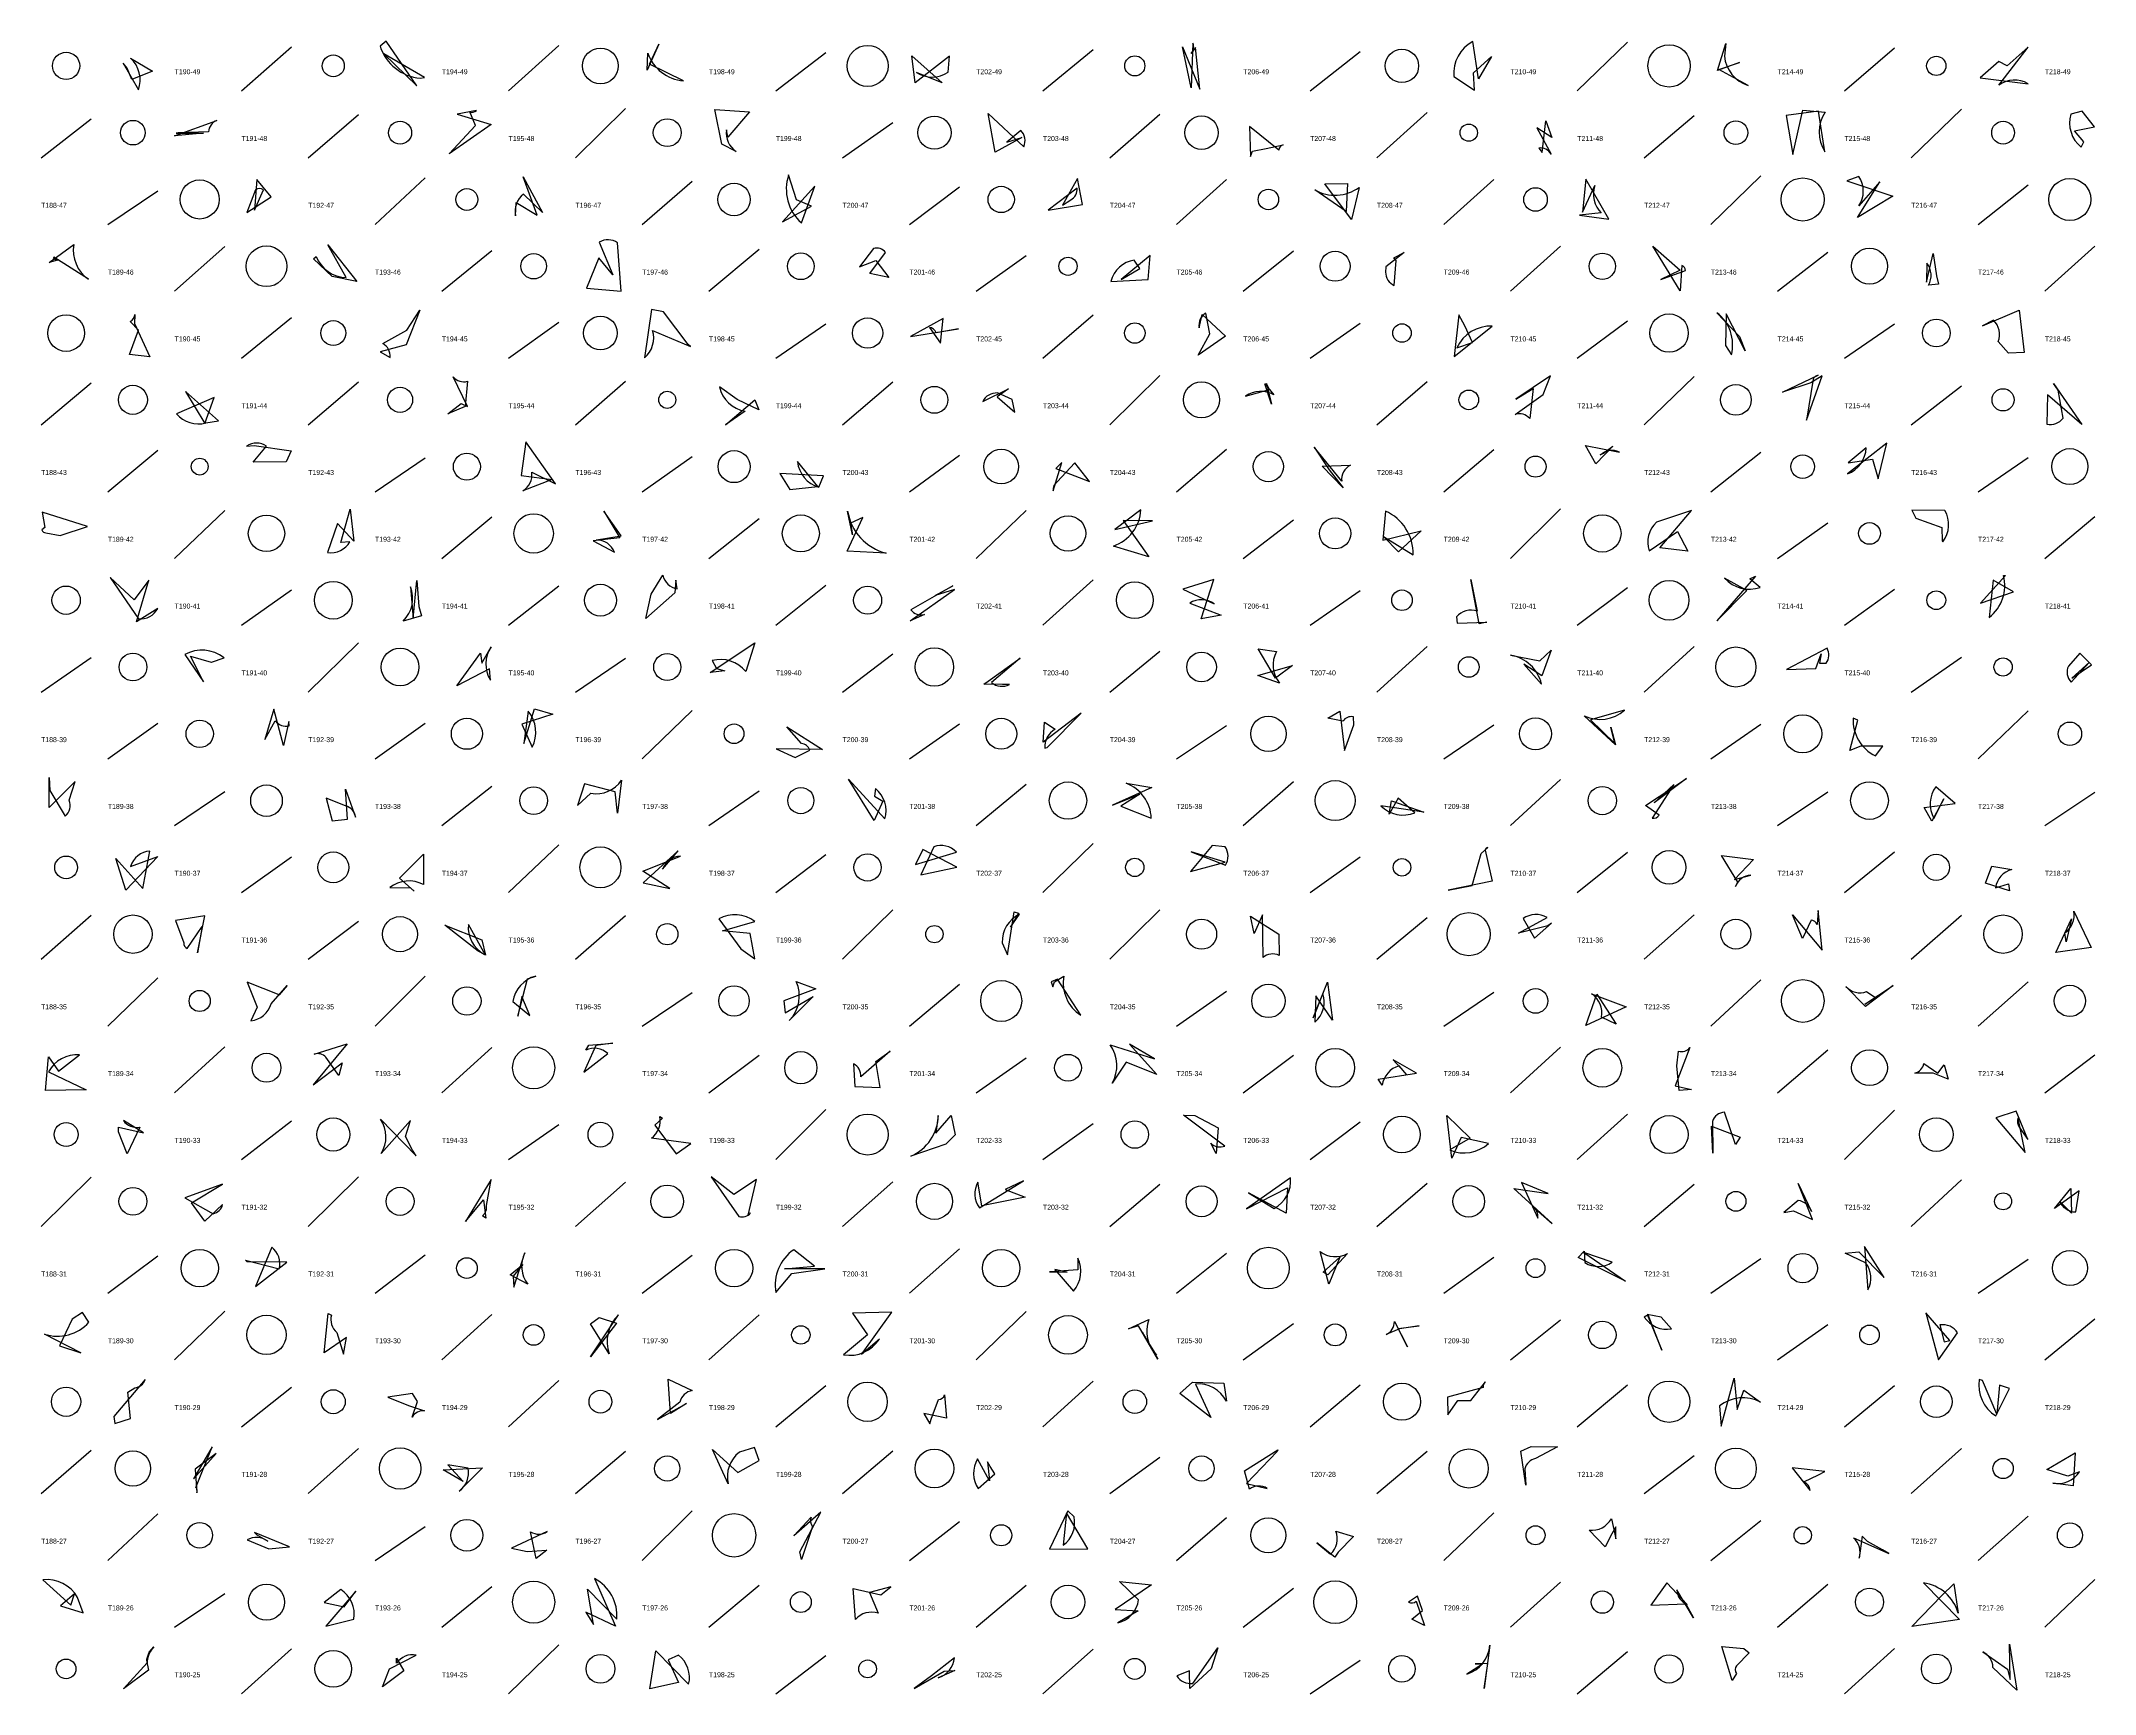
# Model space of a CAD drawing. Header units: millimetres. Extents: x -1 to 9990, y 0 to 15990.
# Drawn here: x 7520 to 8750, y 1000 to 1990 of the extents above; entities that cross this region are included whole.
import ezdxf

# ---------------------------------------------------------------- set-up
doc = ezdxf.new("R2010")
doc.units = ezdxf.units.MM
doc.layers.add('TEXT', color=3, linetype='Continuous')
doc.layers.add('WALL', color=1, linetype='Continuous')

msp = doc.modelspace()

# ---------------------------------------------------------------- linework, layer by layer
for points in [[(7745, 1963), (7726.7, 1989.9), (7723, 1986.8, 0.3), (7747.1, 1967.6), (7749.7, 1968), (7725.2, 1982.2)], [(7889.9, 1988.1), (7883, 1972.4), (7883.3, 1982.7, 0.3), (7904.7, 1966.1), (7884.4, 1976.1), (7889, 1985.8)], [(8041.5, 1981.1), (8059.6, 1964.8), (8044.3, 1971.1, 0.3), (8063.2, 1971.2), (8064.1, 1980.8), (8043.4, 1964.8)], [(8213.9, 1961.1), (8211.3, 1986.1), (8208.7, 1982.4, 0.3), (8209.8, 1988.6), (8208.8, 1961.9), (8203.5, 1986.5)], [(8388.6, 1980.6), (8380.8, 1967.2), (8377.4, 1989.6, 0.3), (8366.1, 1968.6), (8378.4, 1960.5), (8377.9, 1970.8)], [(8523.9, 1972.2), (8529, 1988.5), (8528.1, 1980.9, 0.3), (8542.3, 1963.2), (8524.8, 1972.9), (8537.1, 1977)], [(8692.4, 1977.7), (8681.2, 1967.8), (8710, 1964.3, 0.3), (8692.5, 1963.5), (8710, 1986.2), (8697.4, 1975)], [(7571.5, 1973.6), (7569.2, 1976.6), (7578.3, 1960.6, 0.3), (7573.6, 1979.7), (7586.7, 1971.8), (7574.3, 1966.8)], [(7764.4, 1922.3), (7780.2, 1939.3), (7776.7, 1947.4, 0.3), (7780.7, 1948.3), (7769.2, 1946.1), (7789.6, 1939.8)], [(7944.3, 1947.4), (7931.3, 1932.4), (7930.5, 1936.7, 0.3), (7936.3, 1923.8), (7927.6, 1928.1), (7923.5, 1948.9)], [(8091.3, 1923.4), (8087.1, 1946.5), (8108.6, 1926.6, 0.3), (8106.7, 1936.4), (8098.4, 1929.3), (8107.3, 1932.1)], [(8569, 1922), (8575.1, 1948.4), (8588.4, 1947.3, 0.3), (8588.3, 1923.6), (8584.5, 1947.9), (8565.1, 1945.3)], [(8749.7, 1938.5), (8742.3, 1947.8), (8735.6, 1946.1, 0.3), (8741.7, 1926.3), (8743.4, 1929.5), (8737.8, 1936.1)], [(7617.2, 1934.7), (7600, 1933.2), (7625.3, 1942.3, 0.3), (7620.3, 1935.5), (7602, 1935), (7601, 1934.7)], [(8245.5, 1923.9), (8253.6, 1925.6), (8263.8, 1927.7, 0.3), (8261.2, 1924.6), (8243.7, 1938.6), (8244.2, 1920.8)], [(8424.7, 1932.1), (8415.8, 1937.9), (8424.3, 1922.1, 0.3), (8416.9, 1925.8), (8419, 1923.1), (8421.2, 1942)], [(7649.3, 1906.9), (7647.8, 1888.6), (7653.3, 1900.8, 0.3), (7648.4, 1900.7), (7643.2, 1887.2), (7657.8, 1896.5)], [(7808.7, 1908.6), (7820.2, 1887.2), (7809, 1898.2, 0.3), (7804.2, 1885.1), (7804.5, 1893.2), (7817, 1885.6)], [(7981.3, 1891), (7972.5, 1894.8), (7967.7, 1909.7, 0.3), (7975.3, 1881), (7983.4, 1903), (7964, 1881.6)], [(8140.7, 1907.6), (8131.8, 1891.5), (8136.7, 1894.8, 0.3), (8140.4, 1901.8), (8123.2, 1888.5), (8143.7, 1892)], [(8445.2, 1907.2), (8443.2, 1887.3), (8450.6, 1903.4, 0.3), (8454.4, 1886.9), (8441.4, 1885.5), (8458.9, 1883.2)], [(8607.8, 1884.1), (8621.1, 1905.6), (8608.7, 1891.1, 0.3), (8608.6, 1908.8), (8601.5, 1906.2), (8628.9, 1896.9)], [(8302.4, 1904.6), (8301.6, 1887.7), (8282.8, 1900.8, 0.3), (8309.3, 1902.2), (8304.7, 1883), (8288.8, 1904.4)], [(7846.6, 1841.8), (7867.4, 1840.1), (7865.3, 1869, 0.3), (7854.2, 1869.4), (7862.5, 1849.8), (7854, 1860)], [(7529.8, 1858.6), (7524.9, 1857.3), (7539.6, 1868.1, 0.3), (7548.5, 1847.3), (7527.7, 1860.5), (7527.2, 1859.7)], [(7694.4, 1848.9), (7683.1, 1859.4), (7684.7, 1860.9, 0.3), (7702.8, 1848.2), (7691.7, 1867.8), (7709.1, 1845.9)], [(8027.7, 1848.2), (8016.3, 1850.6), (8025.7, 1863.3, 0.3), (8018.5, 1865.7), (8010.2, 1854.7), (8020, 1858.4)], [(8166.9, 1847.1), (8178.1, 1853.7), (8174.7, 1858.7, 0.3), (8160.7, 1845.9), (8183.1, 1847.1), (8184.3, 1861.5)], [(8336.4, 1863.3), (8325.4, 1854.7), (8325.2, 1851.5, 0.3), (8330.4, 1843.5), (8331.5, 1858.5), (8330.2, 1860.1)], [(8501.6, 1852.7), (8490, 1847), (8504.9, 1852.5, 0.3), (8502.6, 1855.4), (8501.7, 1840.3), (8485.3, 1867)], [(8655.1, 1849.2), (8656.3, 1844.2), (8650.4, 1843.6, 0.3), (8649.3, 1856.9), (8649.2, 1845.4), (8653.2, 1862.6)], [(7572.9, 1802.1), (7578.3, 1816.7), (7573.3, 1822, 0.3), (7576.2, 1826.1), (7576, 1820.8), (7585.1, 1800.8)], [(7738.7, 1808), (7723, 1803.8), (7729, 1800.4, 0.3), (7724.6, 1808.7), (7739.1, 1816.7), (7746.9, 1828.7)], [(7892.7, 1827.8), (7885.5, 1829.1), (7881.4, 1800.2, 0.3), (7886.2, 1816.6), (7908.9, 1807), (7907.5, 1808.1)], [(8040.7, 1813), (8069.4, 1817.6), (8056, 1815.1, 0.3), (8052, 1818.4), (8058.6, 1809), (8060.2, 1823.8)], [(8213, 1801.7), (8219.9, 1814.6), (8217.6, 1827, 0.3), (8213.5, 1818.2), (8215.3, 1826.1), (8229.4, 1813.1)], [(8369.1, 1826), (8366.3, 1800.9), (8389.1, 1819.2, 0.3), (8367.9, 1806.1), (8377.3, 1809.3), (8372.7, 1819.3)], [(8529.1, 1826.6), (8528.8, 1807.6), (8532.3, 1802, 0.3), (8523.6, 1827.2), (8537.1, 1812.9), (8540.5, 1804.4)], [(8707.7, 1803.3), (8698.2, 1802.9), (8692.1, 1809.9, 0.3), (8689.3, 1822.7), (8682.7, 1819.3), (8704.7, 1828.7)], [(7771.5, 1772.9), (7775.4, 1771), (7766.8, 1788.8, 0.3), (7775.4, 1786.1), (7774, 1771.1), (7763.5, 1766.6)], [(8256.9, 1772.5), (8252.9, 1784.6), (8258.3, 1778, 0.3), (8241.4, 1777.1), (8255.6, 1781.2), (8253.8, 1784.8)], [(8403.1, 1775.4), (8413.6, 1781.8), (8411.5, 1763.8, 0.3), (8402.8, 1766.3), (8419.6, 1778.1), (8423.9, 1789.3)], [(8579.8, 1785.2), (8562.8, 1779.5), (8584.2, 1789.7, 0.3), (8581.3, 1787.3), (8577.2, 1762.8), (8586.7, 1789.3)], [(8742.1, 1760.2), (8721.6, 1777.9), (8721.3, 1760.5, 0.3), (8730.9, 1764), (8728, 1780.7), (8725.2, 1784.7)], [(7618, 1760.9), (7623.6, 1776.4), (7601.2, 1766.7, 0.3), (7618.6, 1761.2), (7626.3, 1762.4), (7606.5, 1779.9)], [(7949.8, 1769.1), (7936.8, 1775.2), (7926.2, 1782.7, 0.3), (7941.6, 1768.2), (7929.8, 1760.1), (7947.4, 1775)], [(8103.2, 1767.7), (8101.5, 1775.3), (8092.7, 1779.1, 0.3), (8083.9, 1774), (8099.3, 1781.6), (8092.5, 1776.7)], [(7666.7, 1737.8), (7647, 1737.6), (7655.1, 1747.3, 0.3), (7643.1, 1747.3), (7647.7, 1747.6), (7669.8, 1744.5)], [(7807.6, 1729.7), (7826.1, 1727.3), (7808.5, 1720.6, 0.3), (7813.9, 1731.6), (7828.1, 1724.6), (7810.3, 1749.9)], [(8299.7, 1722.3), (8287.3, 1735.2), (8304.1, 1735.8, 0.3), (8298.9, 1726.3), (8282.4, 1746.7), (8291.5, 1733)], [(8451.1, 1736.7), (8444.9, 1747.7), (8465.2, 1743.7, 0.3), (8453.8, 1742), (8455.6, 1743), (8461.3, 1747.3)], [(8620.1, 1727.7), (8625.4, 1749), (8601.8, 1730.6, 0.3), (8613, 1746.3), (8602.2, 1737.2), (8616.7, 1739.5)], [(7968.4, 1721.4), (7985.2, 1723.1), (7973, 1738, 0.3), (7985.7, 1722.7), (7988.6, 1729.4), (7962.4, 1730.8)], [(8147.9, 1726.1), (8139, 1737.3), (8128.6, 1725.9, 0.3), (8126.2, 1720.6), (8131.3, 1737.5), (8127.7, 1733.9)], [(7520.7, 1707.7), (7522.3, 1698.6), (7520.5, 1697.1, 0.3), (7522.9, 1695.3), (7531.4, 1693.7), (7547.9, 1699.1)], [(7707.4, 1690.4), (7697.6, 1701), (7691.6, 1683.6, 0.3), (7705, 1689.9), (7699.6, 1689.5), (7705.1, 1709.6)], [(7866.6, 1692.3), (7850.7, 1690.5), (7863.4, 1683.7, 0.3), (7852.6, 1691.2), (7867.4, 1693.5), (7857, 1708.4)], [(8004.8, 1701.2), (8006, 1694.2), (8003, 1708.4, 0.3), (8026.1, 1683.2), (8002.8, 1684.3), (8012.1, 1704.6)], [(8168.1, 1702.8), (8183.5, 1680.9), (8162.2, 1687.4, 0.3), (8178.7, 1709.1), (8163, 1697.4), (8185.7, 1702.5)], [(8333, 1684), (8324, 1693.2), (8341.8, 1682.2, 0.3), (8325.1, 1708.4), (8323.5, 1690.9), (8346.6, 1696.5)], [(8489.5, 1686.4), (8508.4, 1708.8), (8487.4, 1701.7, 0.3), (8483.1, 1684.6), (8500.1, 1696.1), (8506.3, 1684.4)], [(8658.3, 1698.6), (8658.5, 1690.5), (8658.9, 1690, 0.3), (8660.2, 1708.8), (8640.3, 1708.9), (8642.8, 1704.2)], [(7575.7, 1655.2), (7561.4, 1668.7), (7578.3, 1643.8, 0.3), (7589.9, 1650.1), (7577.2, 1642.1), (7584.6, 1667)], [(7746.2, 1651.3), (7747.8, 1645.7), (7736.8, 1642.5, 0.3), (7741.3, 1663.1), (7742.9, 1644), (7745, 1666.8)], [(7882.2, 1644), (7885.4, 1658.6), (7892.3, 1669.9, 0.3), (7900.9, 1661.9), (7900.1, 1667.1), (7899.5, 1659.4)], [(8055.5, 1657.9), (8066.1, 1663.7), (8040.9, 1649.3, 0.3), (8049.1, 1646.4), (8040.5, 1642.7), (8067.1, 1661.5)], [(8222.3, 1667.4), (8203.8, 1661.6), (8222.6, 1652.9, 0.3), (8207.9, 1653.2), (8226.7, 1646), (8214.7, 1643.8)], [(8381.2, 1640.8), (8376.2, 1667.4), (8380.1, 1648.5, 0.3), (8367.6, 1645), (8368, 1641.3), (8385.9, 1641.8)], [(8523.5, 1642.7), (8541.5, 1660.8), (8528.1, 1668.2, 0.3), (8549.6, 1662.7), (8543.3, 1667.9), (8546.8, 1669.4)], [(8701.3, 1660.1), (8689, 1667), (8686.7, 1644.7, 0.3), (8695.2, 1669.7), (8696.5, 1669.7), (8681.4, 1653.3)], [(7621.8, 1617.8), (7622.1, 1617.9), (7629.6, 1620.5, 0.3), (7606, 1622.4), (7617.2, 1606.2), (7609.4, 1621.5)], [(7783.2, 1623.3), (7784, 1617.2), (7789.5, 1627, 0.3), (7789.1, 1607.2), (7788.6, 1613.9), (7769, 1603.7)], [(7920.7, 1611.8), (7947.5, 1629.4), (7942.1, 1612.3, 0.3), (7921.9, 1618.8), (7924.5, 1614.2), (7929.4, 1612.8)], [(8259.2, 1608.3), (8248.9, 1625.9), (8259.8, 1624.3, 0.3), (8261.7, 1605.4), (8248.7, 1609.9), (8269.4, 1615.9)], [(8418.8, 1609.7), (8407.9, 1616.7), (8418.6, 1604.8, 0.3), (8400.1, 1622), (8417.6, 1618.7), (8424.4, 1625)], [(8586.1, 1622.8), (8585, 1617.3), (8589.1, 1617.3, 0.3), (8589.6, 1626.2), (8565.3, 1613.5), (8582.9, 1614.1)], [(8087.1, 1606.6), (8106.3, 1620.3), (8089.2, 1605.7, 0.3), (8099.9, 1604.5), (8095.7, 1604.6), (8084.5, 1604.7)], [(8747.9, 1616.3), (8740.9, 1623.3), (8734.1, 1615.5, 0.3), (8735.7, 1606), (8746.8, 1617.8), (8736.1, 1608.4)], [(7659.3, 1589.7), (7654, 1571.5), (7660.2, 1582.8, 0.3), (7668.6, 1579.8), (7668.4, 1582.3), (7665.2, 1568)], [(7826.4, 1586.8), (7808, 1580.7), (7814.1, 1567, 0.3), (7811.8, 1588.5), (7809.1, 1569.1), (7815.5, 1589.9)], [(8120.2, 1570), (8121, 1582), (8127.3, 1577.7, 0.3), (8121.2, 1566.3), (8122.5, 1566.7), (8142.8, 1587.3)], [(8300.6, 1564.9), (8306.1, 1580.3), (8305.9, 1585.2, 0.3), (8299.6, 1582.5), (8290.7, 1584.4), (8297.7, 1588.6)], [(8460.1, 1578.9), (8462.8, 1568.4), (8444.2, 1585.8, 0.3), (8468.3, 1589.1), (8448, 1583.4), (8462.5, 1569.2)], [(7960.2, 1565.9), (7971.6, 1560.8), (7980.4, 1565.2, 0.3), (7975.3, 1569.1), (7966.7, 1579.1), (7987.9, 1565.6)], [(8603.3, 1564.9), (8608, 1583.1), (8605.2, 1584.4, 0.3), (8618.5, 1561.8), (8623, 1567.6), (8609.8, 1567.5)], [(7524.9, 1548.9), (7525.2, 1541), (7534.5, 1525.7, 0.3), (7536.9, 1535.2), (7540.5, 1546.5), (7524.9, 1530.9)], [(7703.6, 1523.9), (7702.3, 1541.8), (7708.4, 1525.1, 0.3), (7702.4, 1531.8), (7690.8, 1536.4), (7694.3, 1522.8)], [(7845.4, 1545.1), (7841.3, 1532.1), (7849.3, 1539.4, 0.3), (7867.6, 1547.2), (7865.2, 1527.5), (7863.8, 1540.3)], [(8019, 1523.1), (8003.6, 1547.9), (8025.4, 1524, 0.3), (8019.7, 1542.3), (8019.1, 1537.7), (8024.2, 1534.7)], [(8178.1, 1538.9), (8166.7, 1531.7), (8184.9, 1524.5, 0.3), (8169.8, 1545.4), (8185.3, 1542.8), (8161.6, 1532.2)], [(8486.1, 1533.6), (8497.9, 1544.6), (8484.9, 1524.5, 0.3), (8489.1, 1526.3), (8480.9, 1532), (8505.4, 1548.2)], [(8647.8, 1530.8), (8666.3, 1533.2), (8654.8, 1543.3, 0.3), (8653.6, 1524.3), (8659.6, 1536), (8652.3, 1522.7)], [(8328.7, 1534.8), (8348.1, 1528.1), (8322.4, 1531.8, 0.3), (8342.8, 1527.7), (8332.7, 1536.4), (8327.4, 1526.8)], [(7564.7, 1500.4), (7580.9, 1482.3), (7585.2, 1504.8, 0.3), (7573.6, 1495.6), (7589.9, 1501.6), (7570.8, 1481.3)], [(7734.7, 1488.6), (7749, 1502.9), (7749, 1484.7, 0.3), (7728.9, 1482.9), (7741.2, 1482.8), (7743.5, 1480.8)], [(7896.5, 1482.4), (7880.3, 1492.7), (7902.9, 1501.8, 0.3), (7892.2, 1493.9), (7901.6, 1504.9), (7880.6, 1485.7)], [(8048.1, 1505.8), (8043.6, 1496.8), (8068.2, 1504.1, 0.3), (8054.6, 1507.4), (8046.9, 1490.6), (8068.5, 1495.2)], [(8229.2, 1498.1), (8208.8, 1504.4), (8229.3, 1496.3, 0.3), (8229.1, 1507.4), (8221.3, 1508.1), (8208.4, 1492.5)], [(8377, 1484.1), (8382.4, 1503.3), (8386.4, 1507, 0.3), (8384.8, 1505.4), (8389.1, 1486.7), (8362.6, 1481.4)], [(8545.5, 1499.7), (8534.1, 1487.7), (8543.9, 1490.4, 0.3), (8534.7, 1483.5), (8536.1, 1486.2), (8526.3, 1502.1)], [(8684.4, 1485.5), (8688.3, 1495.7), (8700.3, 1493.7, 0.3), (8690.4, 1482.8), (8698.3, 1485.2), (8698.8, 1480.9)], [(7618, 1466), (7600.6, 1463.2), (7605.4, 1449.8, 0.3), (7607.5, 1446.5), (7616.5, 1459.5), (7613.6, 1443.8)], [(7944.7, 1455.5), (7928, 1457), (7947.5, 1462.5, 0.3), (7925.9, 1464.2), (7939.1, 1446.2), (7947.5, 1440.3)], [(8105.3, 1467.5), (8100.6, 1459.2), (8105.9, 1466.9, 0.3), (8095.6, 1449.9), (8098.8, 1442.6), (8102.8, 1468.4)], [(8244.2, 1465.7), (8261.3, 1455), (8261.4, 1442.3, 0.3), (8251.8, 1441), (8251.5, 1466.5), (8246.4, 1455.5)], [(8422.4, 1460), (8404.8, 1455.7), (8421.9, 1464.9, 0.3), (8407.6, 1464.3), (8414.3, 1452.6), (8424.5, 1461.5)], [(8586.7, 1445.4), (8584.3, 1469.1), (8583.6, 1460.8, 0.3), (8580, 1463.4), (8574.9, 1452.5), (8568.9, 1466.6)], [(8736, 1464.1), (8732.8, 1450.4), (8732, 1455.8, 0.3), (8737.4, 1468.8), (8747.7, 1447.1), (8726.5, 1444.1)], [(7784, 1451.6), (7786.2, 1442.4), (7775.9, 1460.8, 0.3), (7785.5, 1442.9), (7781.8, 1444.9), (7761.8, 1460.4)], [(7805.6, 1405.8), (7811.3, 1428.2), (7816.2, 1429.9, 0.3), (7802.6, 1414.6), (7812.8, 1406.2), (7807.9, 1417.7)], [(8126, 1423.4), (8126.9, 1426.5), (8132.5, 1429.9, 0.3), (8142.6, 1406.4), (8128.7, 1428.1), (8124.9, 1426.5)], [(7643.4, 1426.2), (7649.5, 1411.3), (7645.7, 1403.1, 0.3), (7657.8, 1413.3), (7667.3, 1424.2), (7662.6, 1418.7)], [(7965.6, 1407.8), (7982.3, 1417.6), (7968.1, 1403.3, 0.3), (7972.3, 1426.7), (7984, 1422.2), (7964.9, 1415.1)], [(8293.4, 1403.4), (8283.4, 1418), (8282.9, 1402.3, 0.3), (8287.7, 1419.5), (8281.9, 1404.9), (8290.5, 1426.3)], [(8451.8, 1419), (8463.3, 1401.1), (8454.5, 1405.2, 0.3), (8448.6, 1419.3), (8469.3, 1411.4), (8445.2, 1400.3)], [(8629.1, 1424.2), (8612.7, 1411.6), (8600.9, 1423.6, 0.3), (8613.3, 1420.6), (8618.8, 1416.9), (8612.2, 1413)], [(7524.4, 1381.5), (7530.4, 1372.9), (7543.1, 1382.8, 0.3), (7524.5, 1372.5), (7547.1, 1361.8), (7522.7, 1361.3)], [(7700.4, 1377.9), (7698.4, 1370.3), (7690.6, 1381.3, 0.3), (7683.5, 1383.1), (7703.3, 1389.3), (7683, 1364.8)], [(7852.3, 1388.4), (7845.1, 1372.3), (7859.4, 1383.5, 0.3), (7846.2, 1385.6), (7848.1, 1388.6), (7862.4, 1389.8)], [(8020, 1378.8), (8028.5, 1385), (8010.9, 1369.6, 0.3), (8006.6, 1377.4), (8007.4, 1363.8), (8022.6, 1363.2)], [(8188.2, 1371), (8169.9, 1378.3), (8161.4, 1365.8, 0.3), (8160.2, 1388.7), (8186.8, 1380.4), (8171.8, 1389.2)], [(8329.8, 1379.8), (8337.9, 1370.8), (8333.4, 1376.1, 0.3), (8323.1, 1364.5), (8320.8, 1368.1), (8343.8, 1371.8)], [(8501, 1361.3), (8499.7, 1376.2), (8500.6, 1384.9, 0.3), (8507.4, 1387.1), (8498.7, 1364.1), (8508.4, 1362)], [(8662.1, 1368.1), (8653.1, 1371.7), (8642.1, 1371.8, 0.3), (8647.5, 1377.6), (8655.9, 1371.8), (8659.8, 1376.8)], [(7566.4, 1339.5), (7581.4, 1336.1), (7569.3, 1343.4, 0.3), (7579.1, 1339.5), (7571.6, 1323.4), (7566.3, 1336.7)], [(7738.3, 1333.8), (7741.3, 1343.4), (7723.6, 1323.6, 0.3), (7723.3, 1344.2), (7744.6, 1322.3), (7742.4, 1325.7)], [(7900.4, 1323.5), (7909.2, 1329.6), (7885.6, 1332.9, 0.3), (7890.5, 1345.8), (7892.1, 1344.9), (7887.5, 1340.7)], [(8067.4, 1334.9), (8061.8, 1329.3), (8040.8, 1322.1, 0.3), (8057.3, 1346.5), (8055.9, 1335.8), (8065, 1346.5)], [(8224.9, 1339.1), (8223.7, 1323.6), (8220.5, 1329.9, 0.3), (8229, 1328.1), (8204.2, 1346.6), (8211, 1346.5)], [(8361.8, 1346.4), (8375.9, 1332.9), (8363.7, 1325.8, 0.3), (8386.8, 1329.7), (8370.5, 1333.2), (8364.9, 1320.8)], [(8537.6, 1333.4), (8534.7, 1329.1), (8528.1, 1348.4, 0.3), (8520.9, 1342.9), (8521.2, 1323.9), (8520.3, 1340)], [(8690.7, 1345.1), (8708.2, 1324.3), (8704.1, 1344.9, 0.3), (8704.7, 1339.5), (8709.9, 1332.1), (8702.8, 1349)], [(7628.7, 1305.2), (7606.1, 1297.1), (7623.1, 1287.6, 0.3), (7628.7, 1293.1), (7618, 1283.1), (7610.1, 1294.2)], [(7785, 1295.9), (7786.3, 1285), (7784.3, 1286.3, 0.3), (7786.7, 1292.6), (7789.5, 1308.1), (7774.1, 1283)], [(7934.8, 1299.1), (7921.3, 1309.6), (7937.8, 1286, 0.3), (7944.9, 1288.1), (7943.4, 1286.8), (7948.4, 1308)], [(8109.3, 1297.4), (8083.3, 1292.4), (8081, 1306.5, 0.3), (8082, 1291.1), (8108.3, 1307.2), (8097.4, 1302.1)], [(8265.7, 1287.9), (8243, 1300.1), (8258.5, 1290.7, 0.3), (8268.3, 1309), (8241.8, 1290.5), (8266.4, 1303.1)], [(8422.5, 1299.6), (8406.6, 1306.2), (8416.3, 1285, 0.3), (8413.3, 1292), (8424.9, 1281.7), (8402, 1302.6)], [(8580.8, 1284.1), (8572.2, 1305.7), (8580.2, 1288.9, 0.3), (8572.3, 1295.5), (8563.7, 1288.3), (8569.5, 1289.3)], [(8735.6, 1302.7), (8736, 1287.9), (8728.7, 1295.1, 0.3), (8738.6, 1288.7), (8740.6, 1301.2), (8725.8, 1290.7)], [(7643.4, 1258.7), (7642.5, 1259.7), (7662.6, 1254.5, 0.3), (7658.1, 1267.5), (7648.4, 1244), (7667.1, 1258.5)], [(8623.7, 1249.3), (8612.1, 1268), (8614.1, 1242.1, 0.3), (8612.7, 1258.1), (8600.5, 1263.9), (8608.6, 1264.7)], [(7802.7, 1250.1), (7803.1, 1243.5), (7809.8, 1264.1, 0.3), (7811.5, 1245.4), (7801, 1250.9), (7808.5, 1257.2)], [(7965.2, 1254.6), (7983.2, 1256.1), (7970.8, 1266, 0.3), (7960.1, 1240.4), (7969.6, 1251.8), (7989.3, 1254.6)], [(8134.6, 1252.5), (8127.1, 1254.1), (8138.3, 1241.3, 0.3), (8140.8, 1261), (8140.9, 1254), (8124, 1252.8)], [(8297.7, 1261.5), (8291.3, 1245.4), (8286, 1264.9, 0.3), (8302.3, 1263.8), (8290.7, 1251), (8287.8, 1252.6)], [(8440.5, 1261.3), (8444.2, 1265.2), (8444.6, 1258.3, 0.3), (8460.8, 1258.5), (8443.9, 1264.4), (8468.9, 1247.2)], [(7531.1, 1208.4), (7543.8, 1204.2), (7522, 1215.5, 0.3), (7548.6, 1222.6), (7544.8, 1228.5), (7538.6, 1224.4)], [(7689.5, 1204.3), (7691.9, 1227.8), (7693.9, 1226.8, 0.3), (7697.1, 1216.5), (7701.2, 1203.4), (7702.9, 1213.4)], [(7864.6, 1222), (7849.1, 1201.9), (7865.8, 1227, 0.3), (7860.3, 1203.6), (7849, 1221.6), (7854.3, 1225.4)], [(8006, 1228.1), (8015, 1215), (8000.6, 1203.1, 0.3), (8022.1, 1212.5), (8011.3, 1203.3), (8029.4, 1228.7)], [(8177.2, 1220.4), (8171.3, 1218.6), (8183.5, 1224.2, 0.3), (8188.1, 1202.8), (8179.4, 1216.7), (8188.7, 1200.5)], [(8345.3, 1220.4), (8333.5, 1218.6), (8325.5, 1215.2, 0.3), (8330.5, 1223.1), (8338.4, 1207.9), (8332.8, 1218.9)], [(8490.6, 1205.8), (8482.5, 1227.1), (8480.1, 1225.7, 0.3), (8496.5, 1218.6), (8490.3, 1225.7), (8481.9, 1227.2)], [(8648.7, 1228.3), (8656.4, 1200.1), (8667.8, 1216.2, 0.3), (8657.2, 1221), (8659.8, 1210.8), (8663.2, 1211.7)], [(7573.5, 1164.9), (7572, 1180.7), (7576.1, 1183.3, 0.3), (7582.3, 1188.3), (7563.5, 1166.1), (7564.1, 1161.9)], [(7896.9, 1167.9), (7895.6, 1188.5), (7910, 1181.7, 0.3), (7902.5, 1174.7), (7889.2, 1164.4), (7906.5, 1174)], [(8209.5, 1186.8), (8228.3, 1186.1), (8229.9, 1175.4, 0.3), (8211.3, 1185.6), (8220.6, 1165.6), (8201.9, 1179.9)], [(8368.5, 1175.7), (8376.3, 1175.8), (8385.1, 1186.9, 0.3), (8383.6, 1183.6), (8362.2, 1177.8), (8362.4, 1167.1)], [(8535.7, 1170.3), (8539.8, 1182), (8549.8, 1174.8, 0.3), (8525.2, 1172.5), (8526.1, 1160.4), (8534, 1189.1)], [(8691.2, 1167.5), (8682.7, 1187.7), (8680.7, 1188.3, 0.3), (8690.6, 1166.5), (8698.9, 1182.9), (8692.9, 1184.9)], [(7727.6, 1177.8), (7740.1, 1172.8), (7749.7, 1169.6, 0.3), (7742.2, 1165.7), (7745.4, 1175.2), (7742.4, 1179.9)], [(8052.2, 1161.8), (8053, 1164.6), (8057.5, 1176.3, 0.3), (8061.1, 1179.1), (8062.3, 1165.2), (8048.7, 1168)], [(7624.8, 1143.9), (7612.2, 1134.7), (7613.2, 1120.4, 0.3), (7612.7, 1123.7), (7622.4, 1147.9), (7611.2, 1128.9)], [(7950, 1139.7), (7947.2, 1147.6), (7938.2, 1144.7, 0.3), (7931.5, 1125.8), (7922.1, 1146.3), (7937.2, 1132.6)], [(8260.3, 1145.1), (8241.8, 1126), (8254.3, 1123.1, 0.3), (8243.7, 1122.7), (8240.7, 1133.6), (8260.7, 1146.2)], [(8412.3, 1148.1), (8428.2, 1147.9), (8415, 1140.9, 0.3), (8408.6, 1134.8), (8409.2, 1125.1), (8406.2, 1145.4)], [(8738.2, 1144.3), (8737, 1124.7), (8724.7, 1126.2, 0.3), (8740.8, 1133), (8733.7, 1130.5), (8721.2, 1134.4)], [(7760.9, 1134.3), (7784.4, 1135.4), (7770.4, 1121.5, 0.3), (7775.7, 1135.2), (7763.6, 1137.1), (7772.8, 1127.2)], [(8086.7, 1138.9), (8088, 1127.7), (8080.9, 1140.7, 0.3), (8081.3, 1123), (8091.1, 1131.9), (8088.4, 1136.2)], [(8568.6, 1135.4), (8579.2, 1122), (8579.4, 1122, 0.3), (8575.6, 1127), (8584.5, 1131.3), (8588.3, 1133.3)], [(7986.9, 1108.8), (7970.9, 1094.6), (7981.2, 1105.9, 0.3), (7981.9, 1100.3), (7975.4, 1080.6), (7974.5, 1085.1)], [(8146.8, 1086.8), (8134.2, 1108.4), (8132.2, 1089.1, 0.3), (8138.6, 1106.1), (8134.9, 1109.6), (8124, 1086.7)], [(7647.8, 1096.6), (7649.2, 1095.2), (7655.8, 1091.4, 0.3), (7643.4, 1092.2), (7656.3, 1086.9), (7668.8, 1088)], [(7822.9, 1086.1), (7816.4, 1081.2), (7813.2, 1097.1, 0.3), (7823.1, 1097.2), (7801.7, 1087.2), (7811.2, 1085.3)], [(8294.9, 1082), (8284, 1090.5), (8292.3, 1083.6, 0.3), (8295.4, 1097.5), (8306, 1094.2), (8296.8, 1084.9)], [(8460.7, 1095.8), (8456.7, 1088.1), (8447.2, 1098.1, 0.3), (8460.4, 1104.9), (8463, 1092.8), (8463, 1100)], [(8613.9, 1091.3), (8610.6, 1094.5), (8608.8, 1081.3, 0.3), (8605.4, 1093.4), (8626.6, 1084), (8622.8, 1086.3)], [(7531.7, 1052.8), (7545.2, 1048.6), (7541.9, 1057.8, 0.3), (7521.1, 1068.3), (7537.8, 1053.1), (7540, 1059.9)], [(7708.5, 1061.5), (7690.5, 1040.6), (7707.3, 1044.7, 0.3), (7699.5, 1062.5), (7689.6, 1054.8), (7701.6, 1052.2)], [(7850.9, 1041.5), (7847.3, 1062.7), (7864.8, 1044.8, 0.3), (7851.5, 1069.1), (7864.1, 1040.6), (7846.2, 1048.9)], [(8028.9, 1064.1), (8016.2, 1060.7), (8021.3, 1048.3, 0.3), (8007.7, 1044.6), (8006.3, 1063.2), (8023, 1059.4)], [(8163.2, 1050.5), (8177, 1049.7), (8164.9, 1042.5, 0.3), (8177.3, 1056.3), (8165.8, 1067.3), (8185.1, 1065.4)], [(8347.3, 1049.9), (8344.4, 1058.5), (8339, 1054.9, 0.3), (8343.6, 1055.5), (8348.5, 1040.9), (8340.9, 1044.7)], [(8505.1, 1054), (8509.6, 1045.5), (8499.6, 1062.3, 0.3), (8505.9, 1053.6), (8493.6, 1066.5), (8484, 1053.2)], [(8658.3, 1058.9), (8665.6, 1065.9), (8668.1, 1048.3, 0.3), (8647.3, 1066.5), (8668.8, 1044.6), (8640.3, 1040.4)], [(7583.3, 1020.8), (7584.8, 1025), (7587.6, 1028.2, 0.3), (7584.4, 1014.3), (7569.4, 1003.1), (7583.5, 1018.6)], [(7724.4, 1004.3), (7728.6, 1015.1), (7744.7, 1023.3, 0.3), (7732.9, 1018.4), (7732.9, 1021.5), (7737.3, 1013.8)], [(7884.6, 1003.1), (7888.2, 1025.8), (7907.8, 1005.8, 0.3), (7901.7, 1023.3), (7895.5, 1020.5), (7901.8, 1006.8)], [(8060.8, 1013.7), (8067.3, 1014.1), (8057.3, 1009.7, 0.3), (8067, 1021.6), (8053.3, 1010.9), (8042.8, 1003.2)], [(8207.9, 1003.3), (8207.7, 1013.8), (8200.2, 1010.9, 0.3), (8209.7, 1006.3), (8224.8, 1027.6), (8220.8, 1015.1)], [(8378.8, 1018.1), (8383.3, 1017.9), (8373.9, 1011.8, 0.3), (8387.6, 1029.2), (8384.2, 1003.2), (8386.5, 1018.3)], [(8539.8, 1027.3), (8543, 1024.6), (8535.3, 1016.9, 0.3), (8535.4, 1012.2), (8532.8, 1008), (8526.6, 1028.5)], [(8698.9, 1029.7), (8703.3, 1002.2), (8688.9, 1015.9, 0.3), (8682.8, 1025.2), (8697.7, 1014.9), (8699.3, 1008.7)]]:
    msp.add_lwpolyline(points, format="xyb", close=True)
for centre, radius in [((7535, 1975), 8.12), ((7695, 1975), 6.57), ((7855, 1975), 10.7), ((8015, 1975), 12.3), ((8175, 1975), 6.02), ((8335, 1975), 10), ((8495, 1975), 12.7), ((8655, 1975), 5.77), ((8055, 1935), 9.95), ((8215, 1935), 10), ((7575, 1935), 7.37), ((7735, 1935), 6.92), ((7895, 1935), 8.34), ((8375, 1935), 5.16), ((8535, 1935), 7.12), ((8695, 1935), 6.81), ((7615, 1895), 11.7), ((8575, 1895), 12.9), ((8735, 1895), 12.6), ((7775, 1895), 6.58), ((7935, 1895), 9.72), ((8095, 1895), 7.88), ((8255, 1895), 6.12), ((8415, 1895), 7.06), ((7655, 1855), 12.2), ((7815, 1855), 7.61), ((7975, 1855), 8.02), ((8135, 1855), 5.45), ((8295, 1855), 8.99), ((8455, 1855), 7.89), ((8615, 1855), 10.8), ((7535, 1815), 11), ((7695, 1815), 7.45), ((7855, 1815), 10.1), ((8015, 1815), 9.11), ((8175, 1815), 6.13), ((8335, 1815), 5.56), ((8495, 1815), 11.5), ((8655, 1815), 8.32), ((7575, 1775), 8.69), ((8215, 1775), 10.8), ((8535, 1775), 9.21), ((7735, 1775), 7.52), ((7895, 1775), 5.14), ((8055, 1775), 8.07), ((8375, 1775), 5.89), ((8695, 1775), 6.63), ((7615, 1735), 5.03), ((7775, 1735), 8.09), ((7935, 1735), 9.6), ((8095, 1735), 10.4), ((8255, 1735), 9.02), ((8415, 1735), 6.31), ((8575, 1735), 7.09), ((8735, 1735), 10.8), ((7655, 1695), 10.9), ((7815, 1695), 11.8), ((7975, 1695), 11.1), ((8135, 1695), 10.6), ((8295, 1695), 9.3), ((8455, 1695), 11.2), ((8615, 1695), 6.5), ((7535, 1655), 8.49), ((7695, 1655), 11.3), ((7855, 1655), 9.54), ((8015, 1655), 8.4), ((8175, 1655), 11), ((8335, 1655), 6.16), ((8495, 1655), 11.9), ((8655, 1655), 5.62), ((7735, 1615), 11.3), ((8055, 1615), 11.5), ((8215, 1615), 8.9), ((8535, 1615), 12), ((7575, 1615), 8.29), ((7895, 1615), 8.12), ((8375, 1615), 6.18), ((8695, 1615), 5.46), ((7615, 1575), 8.18), ((7775, 1575), 9.3), ((7935, 1575), 5.9), ((8095, 1575), 9.27), ((8255, 1575), 10.6), ((8415, 1575), 9.61), ((8575, 1575), 11.4), ((8735, 1575), 7.04), ((7655, 1535), 9.48), ((7815, 1535), 8.3), ((7975, 1535), 7.84), ((8135, 1535), 11.2), ((8295, 1535), 12), ((8455, 1535), 8.49), ((8615, 1535), 11.3), ((7535, 1495), 6.8), ((7695, 1495), 9.27), ((7855, 1495), 12.3), ((8015, 1495), 8.17), ((8495, 1495), 10.1), ((8655, 1495), 7.86), ((8175, 1495), 5.48), ((8335, 1495), 5.23), ((7575, 1455), 11.5), ((7735, 1455), 10.5), ((8215, 1455), 9.03), ((8375, 1455), 12.9), ((8535, 1455), 8.96), ((8695, 1455), 11.5), ((7895, 1455), 6.39), ((8055, 1455), 5.18), ((8095, 1415), 12.3), ((8575, 1415), 12.8), ((7615, 1415), 6.34), ((7775, 1415), 8.49), ((7935, 1415), 9.13), ((8255, 1415), 10), ((8415, 1415), 7.37), ((8735, 1415), 9.39), ((7655, 1375), 8.65), ((7815, 1375), 12.6), ((7975, 1375), 9.65), ((8135, 1375), 8.01), ((8295, 1375), 11.6), ((8455, 1375), 11.6), ((8615, 1375), 10.7), ((7535, 1335), 7.17), ((7695, 1335), 9.93), ((7855, 1335), 7.46), ((8015, 1335), 12.3), ((8175, 1335), 8.25), ((8335, 1335), 11), ((8495, 1335), 11.4), ((8655, 1335), 10.1), ((7895, 1295), 9.78), ((8055, 1295), 10.8), ((8215, 1295), 9.28), ((8375, 1295), 9.5), ((7575, 1295), 8.34), ((7735, 1295), 8.39), ((8535, 1295), 5.97), ((8695, 1295), 5.09), ((8255, 1255), 12.5), ((7615, 1255), 11.2), ((7775, 1255), 6.2), ((7935, 1255), 11.2), ((8095, 1255), 11.2), ((8415, 1255), 5.63), ((8575, 1255), 8.8), ((8735, 1255), 10.5), ((7655, 1215), 11.8), ((7815, 1215), 6.2), ((7975, 1215), 5.52), ((8135, 1215), 11.6), ((8295, 1215), 6.57), ((8455, 1215), 8.22), ((8615, 1215), 5.86), ((7535, 1175), 8.76), ((7695, 1175), 7.17), ((7855, 1175), 6.84), ((8015, 1175), 11.8), ((8175, 1175), 7.06), ((8335, 1175), 11.1), ((8495, 1175), 12.4), ((8655, 1175), 9.42), ((7575, 1135), 10.6), ((7735, 1135), 12.4), ((8055, 1135), 11.6), ((8375, 1135), 11.7), ((8535, 1135), 12.2), ((7895, 1135), 7.55), ((8215, 1135), 7.55), ((8695, 1135), 6.07), ((7935, 1095), 13), ((7615, 1095), 7.71), ((7775, 1095), 9.55), ((8095, 1095), 6.32), ((8255, 1095), 10.5), ((8415, 1095), 5.69), ((8575, 1095), 5.2), ((8735, 1095), 7.48), ((7655, 1055), 10.8), ((7815, 1055), 12.6), ((7975, 1055), 6.24), ((8135, 1055), 10.1), ((8295, 1055), 12.8), ((8455, 1055), 6.69), ((8615, 1055), 8.36), ((7535, 1015), 5.91), ((7695, 1015), 11), ((7855, 1015), 8.6), ((8175, 1015), 6.29), ((8335, 1015), 7.96), ((8495, 1015), 8.48), ((8655, 1015), 8.88), ((8015, 1015), 5.32)]:
    msp.add_circle(centre, radius)
at = {"layer": 'WALL'}
for p, q in [((7640, 1960), (7670, 1986.4)), ((7800, 1960), (7830, 1987.3)), ((7960, 1960), (7990, 1983.1)), ((8120, 1960), (8150, 1984.9)), ((8280, 1960), (8310, 1983.7)), ((8440, 1960), (8470, 1989.3)), ((8600, 1960), (8630, 1985.9)), ((7680, 1920), (7710, 1945.8)), ((7840, 1920), (7870, 1949.5)), ((8160, 1920), (8190, 1946.1)), ((8320, 1920), (8350, 1947)), ((8480, 1920), (8510, 1945.3)), ((8640, 1920), (8670, 1949.1)), ((7520, 1920), (7550, 1943.2)), ((8000, 1920), (8030, 1941)), ((7720, 1880), (7750, 1908)), ((8200, 1880), (8230, 1907)), ((8360, 1880), (8390, 1906.9)), ((8520, 1880), (8550, 1909.1)), ((7560, 1880), (7590, 1900.1)), ((7880, 1880), (7910, 1906)), ((8040, 1880), (8070, 1902.5)), ((8680, 1880), (8710, 1903.8)), ((7600, 1840), (7630, 1866.8)), ((7760, 1840), (7790, 1864.5)), ((7920, 1840), (7950, 1865.2)), ((8080, 1840), (8110, 1861.4)), ((8240, 1840), (8270, 1864.3)), ((8400, 1840), (8430, 1867.1)), ((8560, 1840), (8590, 1863.5)), ((8720, 1840), (8750, 1867.1)), ((7640, 1800), (7670, 1824.4)), ((7800, 1800), (7830, 1821.5)), ((7960, 1800), (7990, 1820.5)), ((8120, 1800), (8150, 1826)), ((8280, 1800), (8310, 1821)), ((8440, 1800), (8470, 1822.4)), ((8600, 1800), (8630, 1820.6)), ((7520, 1760), (7550, 1785.2)), ((7680, 1760), (7710, 1785.8)), ((7840, 1760), (7870, 1786.1)), ((8000, 1760), (8030, 1785.8)), ((8160, 1760), (8190, 1789.5)), ((8320, 1760), (8350, 1785.9)), ((8480, 1760), (8510, 1788.9)), ((8640, 1760), (8670, 1783.4)), ((7560, 1720), (7590, 1744.9)), ((7720, 1720), (7750, 1740.3)), ((7880, 1720), (7910, 1741.1)), ((8040, 1720), (8070, 1741.8)), ((8200, 1720), (8230, 1745.4)), ((8360, 1720), (8390, 1745.3)), ((8520, 1720), (8550, 1743.7)), ((8680, 1720), (8710, 1740.4)), ((8400, 1680), (8430, 1709.8)), ((7600, 1680), (7630, 1708.7)), ((7760, 1680), (7790, 1705)), ((7920, 1680), (7950, 1703.9)), ((8080, 1680), (8110, 1708.8)), ((8240, 1680), (8270, 1703.2)), ((8560, 1680), (8590, 1701.4)), ((8720, 1680), (8750, 1705.2)), ((7640, 1640), (7670, 1661.2)), ((7800, 1640), (7830, 1663.7)), ((7960, 1640), (7990, 1664.1)), ((8120, 1640), (8150, 1667.3)), ((8280, 1640), (8310, 1660.9)), ((8440, 1640), (8470, 1662.6)), ((8600, 1640), (8630, 1661.6)), ((7680, 1600), (7710, 1629.4)), ((8160, 1600), (8190, 1624.4)), ((8320, 1600), (8350, 1627.2)), ((8480, 1600), (8510, 1627.3)), ((7520, 1600), (7550, 1620.6)), ((7840, 1600), (7870, 1620.2)), ((8000, 1600), (8030, 1622.8)), ((8640, 1600), (8670, 1620.9)), ((7880, 1560), (7910, 1589)), ((8680, 1560), (8710, 1588.8)), ((7560, 1560), (7590, 1581.4)), ((7720, 1560), (7750, 1581.3)), ((8040, 1560), (8070, 1580.9)), ((8200, 1560), (8230, 1580)), ((8360, 1560), (8390, 1580.3)), ((8520, 1560), (8550, 1580.7)), ((7600, 1520), (7630, 1540.5)), ((7760, 1520), (7790, 1543.6)), ((7920, 1520), (7950, 1540.9)), ((8080, 1520), (8110, 1544.8)), ((8240, 1520), (8270, 1546.4)), ((8400, 1520), (8430, 1547.6)), ((8560, 1520), (8590, 1540.3)), ((8720, 1520), (8750, 1540.1)), ((7640, 1480), (7670, 1501.4)), ((7800, 1480), (7830, 1508.5)), ((7960, 1480), (7990, 1502.8)), ((8120, 1480), (8150, 1509.3)), ((8280, 1480), (8310, 1501.3)), ((8440, 1480), (8470, 1504.2)), ((8600, 1480), (8630, 1504.3)), ((7520, 1440), (7550, 1466.4)), ((7840, 1440), (7870, 1466.1)), ((8000, 1440), (8030, 1469.6)), ((8160, 1440), (8190, 1469.6)), ((8320, 1440), (8350, 1464.9)), ((8480, 1440), (8510, 1466.5)), ((8640, 1440), (8670, 1466.3)), ((7680, 1440), (7710, 1462.7)), ((7560, 1400), (7590, 1428.8)), ((7720, 1400), (7750, 1429.9)), ((8520, 1400), (8550, 1427.6)), ((7880, 1400), (7910, 1420.1)), ((8040, 1400), (8070, 1425.1)), ((8200, 1400), (8230, 1420.8)), ((8360, 1400), (8390, 1420.2)), ((8680, 1400), (8710, 1426.5)), ((7600, 1360), (7630, 1387.6)), ((7760, 1360), (7790, 1387.1)), ((7920, 1360), (7950, 1382.6)), ((8080, 1360), (8110, 1381)), ((8240, 1360), (8270, 1382.5)), ((8400, 1360), (8430, 1387.3)), ((8560, 1360), (8590, 1385.7)), ((8720, 1360), (8750, 1382.7)), ((7640, 1320), (7670, 1343.2)), ((7800, 1320), (7830, 1341)), ((7960, 1320), (7990, 1350)), ((8120, 1320), (8150, 1341.6)), ((8280, 1320), (8310, 1342.7)), ((8440, 1320), (8470, 1347.3)), ((8600, 1320), (8630, 1349.5)), ((7520, 1280), (7550, 1309.5)), ((7680, 1280), (7710, 1309.7)), ((7840, 1280), (7870, 1306.4)), ((8000, 1280), (8030, 1306.7)), ((8160, 1280), (8190, 1305.3)), ((8320, 1280), (8350, 1305.9)), ((8480, 1280), (8510, 1305.3)), ((8640, 1280), (8670, 1307.8)), ((7560, 1240), (7590, 1262.3)), ((7720, 1240), (7750, 1262.9)), ((7880, 1240), (7910, 1262.8)), ((8040, 1240), (8070, 1266.5)), ((8200, 1240), (8230, 1264)), ((8360, 1240), (8390, 1261.5)), ((8520, 1240), (8550, 1260.8)), ((8680, 1240), (8710, 1260.3)), ((7600, 1200), (7630, 1229.2)), ((7760, 1200), (7790, 1227.3)), ((7920, 1200), (7950, 1227.1)), ((8080, 1200), (8110, 1229)), ((8240, 1200), (8270, 1221.8)), ((8400, 1200), (8430, 1224.1)), ((8560, 1200), (8590, 1221.3)), ((8720, 1200), (8750, 1224.7)), ((7640, 1160), (7670, 1183.8)), ((7800, 1160), (7830, 1187.8)), ((7960, 1160), (7990, 1184.8)), ((8120, 1160), (8150, 1187.3)), ((8280, 1160), (8310, 1185.2)), ((8440, 1160), (8470, 1185.2)), ((8600, 1160), (8630, 1184.7)), ((7520, 1120), (7550, 1145.9)), ((7680, 1120), (7710, 1147)), ((7840, 1120), (7870, 1145.4)), ((8000, 1120), (8030, 1145.5)), ((8320, 1120), (8350, 1145.4)), ((8640, 1120), (8670, 1147)), ((8160, 1120), (8190, 1141.8)), ((8480, 1120), (8510, 1142.8)), ((7560, 1080), (7590, 1107.9)), ((7880, 1080), (7910, 1109.7)), ((8360, 1080), (8390, 1108.4)), ((7720, 1080), (7750, 1100.3)), ((8040, 1080), (8070, 1103.3)), ((8200, 1080), (8230, 1105.7)), ((8520, 1080), (8550, 1103.8)), ((8680, 1080), (8710, 1106.5)), ((7600, 1040), (7630, 1060.1)), ((7760, 1040), (7790, 1064.3)), ((7920, 1040), (7950, 1065.2)), ((8080, 1040), (8110, 1065.1)), ((8240, 1040), (8270, 1063.4)), ((8400, 1040), (8430, 1067)), ((8560, 1040), (8590, 1065.8)), ((8720, 1040), (8750, 1068.5)), ((7640, 1000), (7670, 1027)), ((7800, 1000), (7830, 1029.3)), ((7960, 1000), (7990, 1023.1)), ((8120, 1000), (8150, 1026.8)), ((8440, 1000), (8470, 1025.5)), ((8600, 1000), (8630, 1027.2)), ((8280, 1000), (8310, 1020.3))]:
    msp.add_line(p, q, dxfattribs=at)

# ---------------------------------------------------------------- texts
at = {"layer": 'TEXT'}
for s, p in [('T190-49', (7600, 1970)), ('T194-49', (7760, 1970)), ('T198-49', (7920, 1970)), ('T202-49', (8080, 1970)), ('T206-49', (8240, 1970)), ('T210-49', (8400, 1970)), ('T214-49', (8560, 1970)), ('T218-49', (8720, 1970)), ('T191-48', (7640, 1930)), ('T195-48', (7800, 1930)), ('T199-48', (7960, 1930)), ('T203-48', (8120, 1930)), ('T207-48', (8280, 1930)), ('T211-48', (8440, 1930)), ('T215-48', (8600, 1930)), ('T188-47', (7520, 1890)), ('T192-47', (7680, 1890)), ('T196-47', (7840, 1890)), ('T200-47', (8000, 1890)), ('T204-47', (8160, 1890)), ('T208-47', (8320, 1890)), ('T212-47', (8480, 1890)), ('T216-47', (8640, 1890)), ('T189-46', (7560, 1850)), ('T193-46', (7720, 1850)), ('T197-46', (7880, 1850)), ('T201-46', (8040, 1850)), ('T205-46', (8200, 1850)), ('T209-46', (8360, 1850)), ('T213-46', (8520, 1850)), ('T217-46', (8680, 1850)), ('T190-45', (7600, 1810)), ('T194-45', (7760, 1810)), ('T198-45', (7920, 1810)), ('T202-45', (8080, 1810)), ('T206-45', (8240, 1810)), ('T210-45', (8400, 1810)), ('T214-45', (8560, 1810)), ('T218-45', (8720, 1810)), ('T191-44', (7640, 1770)), ('T195-44', (7800, 1770)), ('T199-44', (7960, 1770)), ('T203-44', (8120, 1770)), ('T207-44', (8280, 1770)), ('T211-44', (8440, 1770)), ('T215-44', (8600, 1770)), ('T188-43', (7520, 1730)), ('T192-43', (7680, 1730)), ('T196-43', (7840, 1730)), ('T200-43', (8000, 1730)), ('T204-43', (8160, 1730)), ('T208-43', (8320, 1730)), ('T212-43', (8480, 1730)), ('T216-43', (8640, 1730)), ('T189-42', (7560, 1690)), ('T193-42', (7720, 1690)), ('T197-42', (7880, 1690)), ('T201-42', (8040, 1690)), ('T205-42', (8200, 1690)), ('T209-42', (8360, 1690)), ('T213-42', (8520, 1690)), ('T217-42', (8680, 1690)), ('T190-41', (7600, 1650)), ('T194-41', (7760, 1650)), ('T198-41', (7920, 1650)), ('T202-41', (8080, 1650)), ('T206-41', (8240, 1650)), ('T210-41', (8400, 1650)), ('T214-41', (8560, 1650)), ('T218-41', (8720, 1650)), ('T191-40', (7640, 1610)), ('T195-40', (7800, 1610)), ('T199-40', (7960, 1610)), ('T203-40', (8120, 1610)), ('T207-40', (8280, 1610)), ('T211-40', (8440, 1610)), ('T215-40', (8600, 1610)), ('T188-39', (7520, 1570)), ('T192-39', (7680, 1570)), ('T196-39', (7840, 1570)), ('T200-39', (8000, 1570)), ('T204-39', (8160, 1570)), ('T208-39', (8320, 1570)), ('T212-39', (8480, 1570)), ('T216-39', (8640, 1570)), ('T189-38', (7560, 1530)), ('T193-38', (7720, 1530)), ('T197-38', (7880, 1530)), ('T201-38', (8040, 1530)), ('T205-38', (8200, 1530)), ('T209-38', (8360, 1530)), ('T213-38', (8520, 1530)), ('T217-38', (8680, 1530)), ('T190-37', (7600, 1490)), ('T194-37', (7760, 1490)), ('T198-37', (7920, 1490)), ('T202-37', (8080, 1490)), ('T206-37', (8240, 1490)), ('T210-37', (8400, 1490)), ('T214-37', (8560, 1490)), ('T218-37', (8720, 1490)), ('T191-36', (7640, 1450)), ('T195-36', (7800, 1450)), ('T199-36', (7960, 1450)), ('T203-36', (8120, 1450)), ('T207-36', (8280, 1450)), ('T211-36', (8440, 1450)), ('T215-36', (8600, 1450)), ('T188-35', (7520, 1410)), ('T192-35', (7680, 1410)), ('T196-35', (7840, 1410)), ('T200-35', (8000, 1410)), ('T204-35', (8160, 1410)), ('T208-35', (8320, 1410)), ('T212-35', (8480, 1410)), ('T216-35', (8640, 1410)), ('T189-34', (7560, 1370)), ('T193-34', (7720, 1370)), ('T197-34', (7880, 1370)), ('T201-34', (8040, 1370)), ('T205-34', (8200, 1370)), ('T209-34', (8360, 1370)), ('T213-34', (8520, 1370)), ('T217-34', (8680, 1370)), ('T190-33', (7600, 1330)), ('T194-33', (7760, 1330)), ('T198-33', (7920, 1330)), ('T202-33', (8080, 1330)), ('T206-33', (8240, 1330)), ('T210-33', (8400, 1330)), ('T214-33', (8560, 1330)), ('T218-33', (8720, 1330)), ('T191-32', (7640, 1290)), ('T195-32', (7800, 1290)), ('T199-32', (7960, 1290)), ('T203-32', (8120, 1290)), ('T207-32', (8280, 1290)), ('T211-32', (8440, 1290)), ('T215-32', (8600, 1290)), ('T188-31', (7520, 1250)), ('T192-31', (7680, 1250)), ('T196-31', (7840, 1250)), ('T200-31', (8000, 1250)), ('T204-31', (8160, 1250)), ('T208-31', (8320, 1250)), ('T212-31', (8480, 1250)), ('T216-31', (8640, 1250)), ('T189-30', (7560, 1210)), ('T193-30', (7720, 1210)), ('T197-30', (7880, 1210)), ('T201-30', (8040, 1210)), ('T205-30', (8200, 1210)), ('T209-30', (8360, 1210)), ('T213-30', (8520, 1210)), ('T217-30', (8680, 1210)), ('T190-29', (7600, 1170)), ('T194-29', (7760, 1170)), ('T198-29', (7920, 1170)), ('T202-29', (8080, 1170)), ('T206-29', (8240, 1170)), ('T210-29', (8400, 1170)), ('T214-29', (8560, 1170)), ('T218-29', (8720, 1170)), ('T191-28', (7640, 1130)), ('T195-28', (7800, 1130)), ('T199-28', (7960, 1130)), ('T203-28', (8120, 1130)), ('T207-28', (8280, 1130)), ('T211-28', (8440, 1130)), ('T215-28', (8600, 1130)), ('T188-27', (7520, 1090)), ('T192-27', (7680, 1090)), ('T196-27', (7840, 1090)), ('T200-27', (8000, 1090)), ('T204-27', (8160, 1090)), ('T208-27', (8320, 1090)), ('T212-27', (8480, 1090)), ('T216-27', (8640, 1090)), ('T189-26', (7560, 1050)), ('T193-26', (7720, 1050)), ('T197-26', (7880, 1050)), ('T201-26', (8040, 1050)), ('T205-26', (8200, 1050)), ('T209-26', (8360, 1050)), ('T213-26', (8520, 1050)), ('T217-26', (8680, 1050)), ('T190-25', (7600, 1010)), ('T194-25', (7760, 1010)), ('T198-25', (7920, 1010)), ('T202-25', (8080, 1010)), ('T206-25', (8240, 1010)), ('T210-25', (8400, 1010)), ('T214-25', (8560, 1010)), ('T218-25', (8720, 1010))]:
    msp.add_text(s, height=3, dxfattribs=at).set_placement(p)

doc.saveas('drawing.dxf')
